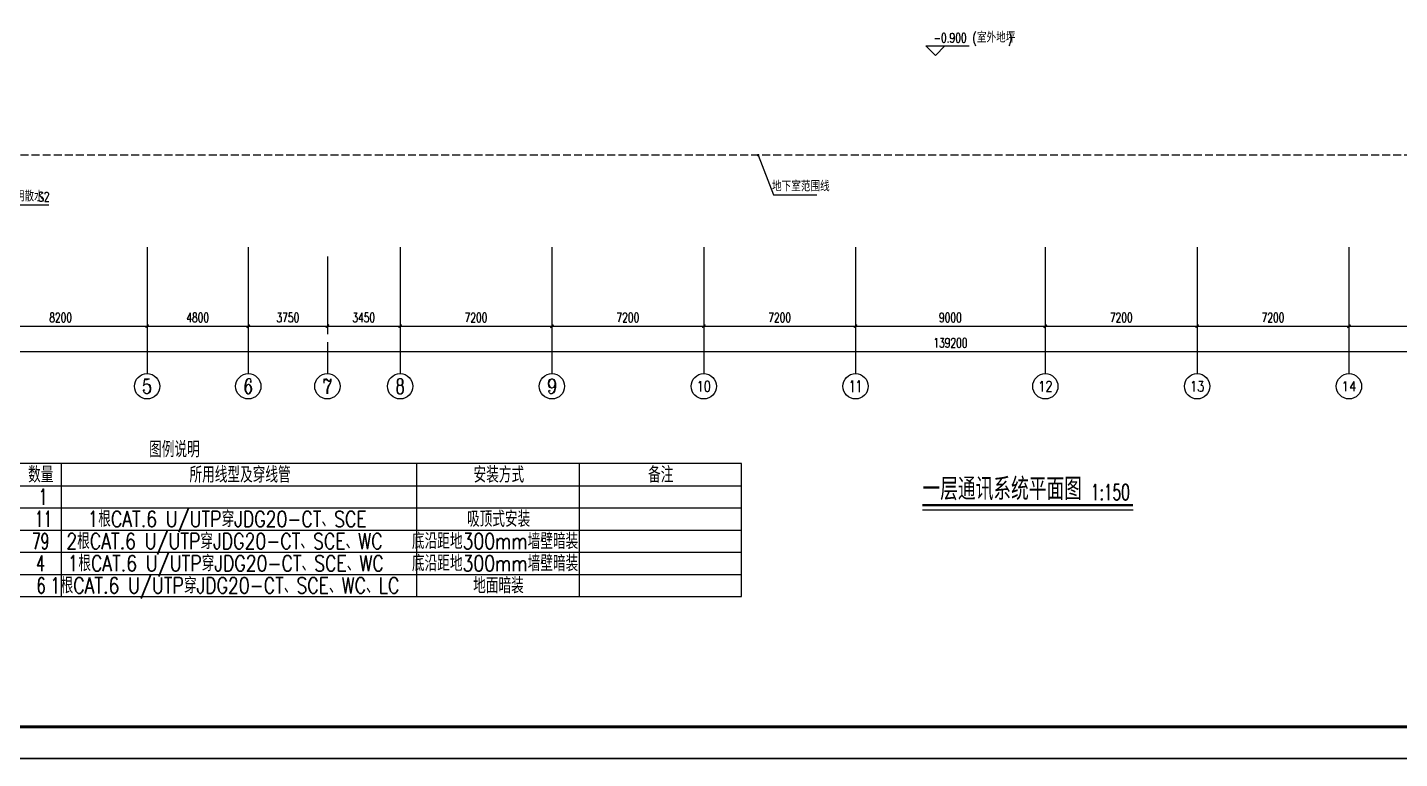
# Model space of a CAD drawing. Extents: x 1398449 to 2142961, y 256969 to 1032940.
# Drawn here: x 1544816 to 1609891, y 796133 to 830785 of the extents above; entities that cross this region are included whole.
import ezdxf
from ezdxf.enums import TextEntityAlignment as Align

# ---------------------------------------------------------------- set-up
doc = ezdxf.new("R2010")
doc.units = 0
doc.header["$LTSCALE"] = 1500
doc.header["$PDSIZE"] = 50
doc.linetypes.add('DASH', pattern=[0.35, 0.25, -0.1])
for name, color, linetype in [('1-建筑底图', 8, 'Continuous'), ('AXIS_TEXT', 7, 'Continuous'), ('BTTK', 7, 'Continuous'), ('PUB_TITLE', 4, 'Continuous'), ('TEL_SYMB', 3, 'Continuous'), ('TEL_TAB', 7, 'Continuous'), ('党校-主楼（一期）参照$0$PUB_TITLE', 7, 'Continuous')]:
    doc.layers.add(name, color=color, linetype=linetype)
doc.layers.add('yichutu', color=7, linetype='Continuous', true_color=0xffffff, plot=False)
doc.styles.add('_TCH_AXIS', font='COMPLEX', dxfattribs={"bigfont": 'GBCBIG'})
doc.styles.add('_TCH_DIM', font='SIMPLEX', dxfattribs={"bigfont": 'GBCBIG'})
doc.styles.add('_TCH_DIM_T3', font='SIMPLEX', dxfattribs={"width": 0.705882, "bigfont": 'GBCBIG'})
doc.styles.add('_TEL_DIM', font='SIMPLEX', dxfattribs={"width": 0.8, "height": 3.5, "bigfont": 'HZTXT'})
doc.styles.add('COMPLEX', font='COMPLEX')
doc.styles.add('HZ(TK)', font='geniso.shx', dxfattribs={"width": 0.9, "bigfont": 'hztxt.shx'})
doc.styles.get("Standard").update_dxf_attribs({"font": 'gbeitc.shx', "bigfont": 'gbcbig.shx'})
doc.linetypes.add('JIEDI', pattern='A,1.25,-0.25,0.25,-0.25,0.625,["/",Standard,S=0.6,R=0,X=0,Y=-0.3],0.625,-0.25,0.25,-0.25', length=4)
doc.dimstyles.new('_TCH_ARCH&&150', dxfattribs={"dimtxt": 446.25, "dimasz": 150, "dimexe": 375, "dimexo": 450, "dimgap": 189.375, "dimtad": 1, "dimdec": 0, "dimzin": 0, "dimdsep": 46, "dimtxsty": '_TCH_DIM_T3', "dimblk": 'ARCHTICK', "dimcen": 0.09, "dimclrt": 7, "dimazin": 2, "dimtfac": 1, "dimtdec": 0, "dimtix": 1, "dimtmove": 2, "dimatfit": 3, "dimfxl": 1, "dimtolj": 1, "dimtzin": 0, "dimarcsym": 0})

# ---------------------------------------------------------------- blocks, each defined once
blk = doc.blocks.new('_AXISO')
blk.add_circle((0, 0), 0.5)
at = {"layer": 'AXIS_TEXT', "style": 'COMPLEX', "width": 1.041667}
blk.add_attdef('A', text='', height=0.56, dxfattribs=at).set_placement((-0.25, -0.28), (0.25, -0.28), align=Align.FIT)
blk = doc.blocks.new('_ArchTick')
at = {"color": 0, "linetype": 'ByBlock', "const_width": 0.4}
blk.add_lwpolyline([(-0.5, -0.5), (0.5, 0.5)], dxfattribs=at)
blk = doc.blocks.new('*D321')
at = {"layer": '1-建筑底图', "color": 0, "lineweight": -2, "transparency": 16777216}
for p, q in [((-100, -4728), (-100, -9603)), ((139100, -4728), (139100, -9603)), ((-100, -9228), (139100, -9228))]:
    blk.add_line(p, q, dxfattribs=at)
at = {"layer": 'Defpoints', "color": 0}
for p in [(-100, -4278), (139100, -4278), (139100, -9228)]:
    blk.add_point(p, dxfattribs=at)
at = {"layer": '1-建筑底图', "color": 0, "lineweight": -2, "transparency": 16777216, "xscale": 150, "yscale": 150, "zscale": 150, "rotation": 180}
blk.add_blockref('_ArchTick', (-100, -9228), dxfattribs=at)
at = {"layer": '1-建筑底图', "color": 0, "lineweight": -2, "transparency": 16777216, "xscale": 150, "yscale": 150, "zscale": 150}
blk.add_blockref('_ArchTick', (139100, -9228), dxfattribs=at)
at = {"layer": '1-建筑底图', "color": 7, "transparency": 16777216, "insert": (69500, -8816), "char_height": 446.2, "attachment_point": 5, "style": '_TCH_DIM_T3'}
blk.add_mtext('\\A1;139200', dxfattribs=at)
blk = doc.blocks.new('*D326')
at = {"layer": '1-建筑底图', "color": 0, "lineweight": -2, "transparency": 16777216}
for p, q in [((23200, -4728), (23200, -8403)), ((31400, -4728), (31400, -8403)), ((23200, -8028), (31400, -8028))]:
    blk.add_line(p, q, dxfattribs=at)
at = {"layer": 'Defpoints', "color": 0}
for p in [(23200, -4278), (31400, -4278), (31400, -8028)]:
    blk.add_point(p, dxfattribs=at)
at = {"layer": '1-建筑底图', "color": 0, "lineweight": -2, "transparency": 16777216, "xscale": 150, "yscale": 150, "zscale": 150, "rotation": 180}
blk.add_blockref('_ArchTick', (23200, -8028), dxfattribs=at)
at = {"layer": '1-建筑底图', "color": 0, "lineweight": -2, "transparency": 16777216, "xscale": 150, "yscale": 150, "zscale": 150}
blk.add_blockref('_ArchTick', (31400, -8028), dxfattribs=at)
at = {"layer": '1-建筑底图', "color": 7, "transparency": 16777216, "insert": (27300, -7616), "char_height": 446.2, "attachment_point": 5, "style": '_TCH_DIM_T3'}
blk.add_mtext('\\A1;8200', dxfattribs=at)
blk = doc.blocks.new('*D327')
at = {"layer": '1-建筑底图', "color": 0, "lineweight": -2, "transparency": 16777216}
for p, q in [((31400, -4728), (31400, -8403)), ((36200, -4728), (36200, -8403)), ((31400, -8028), (36200, -8028))]:
    blk.add_line(p, q, dxfattribs=at)
at = {"layer": 'Defpoints', "color": 0}
for p in [(31400, -4278), (36200, -4278), (36200, -8028)]:
    blk.add_point(p, dxfattribs=at)
at = {"layer": '1-建筑底图', "color": 0, "lineweight": -2, "transparency": 16777216, "xscale": 150, "yscale": 150, "zscale": 150, "rotation": 180}
blk.add_blockref('_ArchTick', (31400, -8028), dxfattribs=at)
at = {"layer": '1-建筑底图', "color": 0, "lineweight": -2, "transparency": 16777216, "xscale": 150, "yscale": 150, "zscale": 150}
blk.add_blockref('_ArchTick', (36200, -8028), dxfattribs=at)
at = {"layer": '1-建筑底图', "color": 7, "transparency": 16777216, "insert": (33800, -7616), "char_height": 446.2, "attachment_point": 5, "style": '_TCH_DIM_T3'}
blk.add_mtext('\\A1;4800', dxfattribs=at)
blk = doc.blocks.new('*D328')
at = {"layer": '1-建筑底图', "color": 0, "lineweight": -2, "transparency": 16777216}
for p, q in [((36200, -4728), (36200, -8403)), ((39950, -4728), (39950, -8403)), ((36200, -8028), (39950, -8028))]:
    blk.add_line(p, q, dxfattribs=at)
at = {"layer": 'Defpoints', "color": 0}
for p in [(36200, -4278), (39950, -4278), (39950, -8028)]:
    blk.add_point(p, dxfattribs=at)
at = {"layer": '1-建筑底图', "color": 0, "lineweight": -2, "transparency": 16777216, "xscale": 150, "yscale": 150, "zscale": 150, "rotation": 180}
blk.add_blockref('_ArchTick', (36200, -8028), dxfattribs=at)
at = {"layer": '1-建筑底图', "color": 0, "lineweight": -2, "transparency": 16777216, "xscale": 150, "yscale": 150, "zscale": 150}
blk.add_blockref('_ArchTick', (39950, -8028), dxfattribs=at)
at = {"layer": '1-建筑底图', "color": 7, "transparency": 16777216, "insert": (38075, -7616), "char_height": 446.2, "attachment_point": 5, "style": '_TCH_DIM_T3'}
blk.add_mtext('\\A1;3750', dxfattribs=at)
blk = doc.blocks.new('*D329')
at = {"layer": '1-建筑底图', "color": 0, "lineweight": -2, "transparency": 16777216}
for p, q in [((39950, -4728), (39950, -8403)), ((43400, -4728), (43400, -8403)), ((39950, -8028), (43400, -8028))]:
    blk.add_line(p, q, dxfattribs=at)
at = {"layer": 'Defpoints', "color": 0}
for p in [(39950, -4278), (43400, -4278), (43400, -8028)]:
    blk.add_point(p, dxfattribs=at)
at = {"layer": '1-建筑底图', "color": 0, "lineweight": -2, "transparency": 16777216, "xscale": 150, "yscale": 150, "zscale": 150, "rotation": 180}
blk.add_blockref('_ArchTick', (39950, -8028), dxfattribs=at)
at = {"layer": '1-建筑底图', "color": 0, "lineweight": -2, "transparency": 16777216, "xscale": 150, "yscale": 150, "zscale": 150}
blk.add_blockref('_ArchTick', (43400, -8028), dxfattribs=at)
at = {"layer": '1-建筑底图', "color": 7, "transparency": 16777216, "insert": (41675, -7616), "char_height": 446.2, "attachment_point": 5, "style": '_TCH_DIM_T3'}
blk.add_mtext('\\A1;3450', dxfattribs=at)
blk = doc.blocks.new('*D330')
at = {"layer": '1-建筑底图', "color": 0, "lineweight": -2, "transparency": 16777216}
for p, q in [((43400, -4728), (43400, -8403)), ((50600, -4728), (50600, -8403)), ((43400, -8028), (50600, -8028))]:
    blk.add_line(p, q, dxfattribs=at)
at = {"layer": 'Defpoints', "color": 0}
for p in [(43400, -4278), (50600, -4278), (50600, -8028)]:
    blk.add_point(p, dxfattribs=at)
at = {"layer": '1-建筑底图', "color": 0, "lineweight": -2, "transparency": 16777216, "xscale": 150, "yscale": 150, "zscale": 150, "rotation": 180}
blk.add_blockref('_ArchTick', (43400, -8028), dxfattribs=at)
at = {"layer": '1-建筑底图', "color": 0, "lineweight": -2, "transparency": 16777216, "xscale": 150, "yscale": 150, "zscale": 150}
blk.add_blockref('_ArchTick', (50600, -8028), dxfattribs=at)
at = {"layer": '1-建筑底图', "color": 7, "transparency": 16777216, "insert": (47000, -7616), "char_height": 446.2, "attachment_point": 5, "style": '_TCH_DIM_T3'}
blk.add_mtext('\\A1;7200', dxfattribs=at)
blk = doc.blocks.new('*D331')
at = {"layer": '1-建筑底图', "color": 0, "lineweight": -2, "transparency": 16777216}
for p, q in [((50600, -4728), (50600, -8403)), ((57800, -4728), (57800, -8403)), ((50600, -8028), (57800, -8028))]:
    blk.add_line(p, q, dxfattribs=at)
at = {"layer": 'Defpoints', "color": 0}
for p in [(50600, -4278), (57800, -4278), (57800, -8028)]:
    blk.add_point(p, dxfattribs=at)
at = {"layer": '1-建筑底图', "color": 0, "lineweight": -2, "transparency": 16777216, "xscale": 150, "yscale": 150, "zscale": 150, "rotation": 180}
blk.add_blockref('_ArchTick', (50600, -8028), dxfattribs=at)
at = {"layer": '1-建筑底图', "color": 0, "lineweight": -2, "transparency": 16777216, "xscale": 150, "yscale": 150, "zscale": 150}
blk.add_blockref('_ArchTick', (57800, -8028), dxfattribs=at)
at = {"layer": '1-建筑底图', "color": 7, "transparency": 16777216, "insert": (54200, -7616), "char_height": 446.2, "attachment_point": 5, "style": '_TCH_DIM_T3'}
blk.add_mtext('\\A1;7200', dxfattribs=at)
blk = doc.blocks.new('*D332')
at = {"layer": '1-建筑底图', "color": 0, "lineweight": -2, "transparency": 16777216}
for p, q in [((57800, -4728), (57800, -8403)), ((65000, -4728), (65000, -8403)), ((57800, -8028), (65000, -8028))]:
    blk.add_line(p, q, dxfattribs=at)
at = {"layer": 'Defpoints', "color": 0}
for p in [(57800, -4278), (65000, -4278), (65000, -8028)]:
    blk.add_point(p, dxfattribs=at)
at = {"layer": '1-建筑底图', "color": 0, "lineweight": -2, "transparency": 16777216, "xscale": 150, "yscale": 150, "zscale": 150, "rotation": 180}
blk.add_blockref('_ArchTick', (57800, -8028), dxfattribs=at)
at = {"layer": '1-建筑底图', "color": 0, "lineweight": -2, "transparency": 16777216, "xscale": 150, "yscale": 150, "zscale": 150}
blk.add_blockref('_ArchTick', (65000, -8028), dxfattribs=at)
at = {"layer": '1-建筑底图', "color": 7, "transparency": 16777216, "insert": (61400, -7616), "char_height": 446.2, "attachment_point": 5, "style": '_TCH_DIM_T3'}
blk.add_mtext('\\A1;7200', dxfattribs=at)
blk = doc.blocks.new('*D333')
at = {"layer": '1-建筑底图', "color": 0, "lineweight": -2, "transparency": 16777216}
for p, q in [((65000, -4728), (65000, -8403)), ((74000, -4728), (74000, -8403)), ((65000, -8028), (74000, -8028))]:
    blk.add_line(p, q, dxfattribs=at)
at = {"layer": 'Defpoints', "color": 0}
for p in [(65000, -4278), (74000, -4278), (74000, -8028)]:
    blk.add_point(p, dxfattribs=at)
at = {"layer": '1-建筑底图', "color": 0, "lineweight": -2, "transparency": 16777216, "xscale": 150, "yscale": 150, "zscale": 150, "rotation": 180}
blk.add_blockref('_ArchTick', (65000, -8028), dxfattribs=at)
at = {"layer": '1-建筑底图', "color": 0, "lineweight": -2, "transparency": 16777216, "xscale": 150, "yscale": 150, "zscale": 150}
blk.add_blockref('_ArchTick', (74000, -8028), dxfattribs=at)
at = {"layer": '1-建筑底图', "color": 7, "transparency": 16777216, "insert": (69500, -7616), "char_height": 446.2, "attachment_point": 5, "style": '_TCH_DIM_T3'}
blk.add_mtext('\\A1;9000', dxfattribs=at)
blk = doc.blocks.new('*D334')
at = {"layer": '1-建筑底图', "color": 0, "lineweight": -2, "transparency": 16777216}
for p, q in [((74000, -4728), (74000, -8403)), ((81200, -4728), (81200, -8403)), ((74000, -8028), (81200, -8028))]:
    blk.add_line(p, q, dxfattribs=at)
at = {"layer": 'Defpoints', "color": 0}
for p in [(74000, -4278), (81200, -4278), (81200, -8028)]:
    blk.add_point(p, dxfattribs=at)
at = {"layer": '1-建筑底图', "color": 0, "lineweight": -2, "transparency": 16777216, "xscale": 150, "yscale": 150, "zscale": 150, "rotation": 180}
blk.add_blockref('_ArchTick', (74000, -8028), dxfattribs=at)
at = {"layer": '1-建筑底图', "color": 0, "lineweight": -2, "transparency": 16777216, "xscale": 150, "yscale": 150, "zscale": 150}
blk.add_blockref('_ArchTick', (81200, -8028), dxfattribs=at)
at = {"layer": '1-建筑底图', "color": 7, "transparency": 16777216, "insert": (77600, -7616), "char_height": 446.2, "attachment_point": 5, "style": '_TCH_DIM_T3'}
blk.add_mtext('\\A1;7200', dxfattribs=at)
blk = doc.blocks.new('*D335')
at = {"layer": '1-建筑底图', "color": 0, "lineweight": -2, "transparency": 16777216}
for p, q in [((81200, -4728), (81200, -8403)), ((88400, -4728), (88400, -8403)), ((81200, -8028), (88400, -8028))]:
    blk.add_line(p, q, dxfattribs=at)
at = {"layer": 'Defpoints', "color": 0}
for p in [(81200, -4278), (88400, -4278), (88400, -8028)]:
    blk.add_point(p, dxfattribs=at)
at = {"layer": '1-建筑底图', "color": 0, "lineweight": -2, "transparency": 16777216, "xscale": 150, "yscale": 150, "zscale": 150, "rotation": 180}
blk.add_blockref('_ArchTick', (81200, -8028), dxfattribs=at)
at = {"layer": '1-建筑底图', "color": 0, "lineweight": -2, "transparency": 16777216, "xscale": 150, "yscale": 150, "zscale": 150}
blk.add_blockref('_ArchTick', (88400, -8028), dxfattribs=at)
at = {"layer": '1-建筑底图', "color": 7, "transparency": 16777216, "insert": (84800, -7616), "char_height": 446.2, "attachment_point": 5, "style": '_TCH_DIM_T3'}
blk.add_mtext('\\A1;7200', dxfattribs=at)
blk = doc.blocks.new('*D336')
at = {"layer": '1-建筑底图', "color": 0, "lineweight": -2, "transparency": 16777216}
for p, q in [((88400, -4728), (88400, -8403)), ((95600, -4728), (95600, -8403)), ((88400, -8028), (95600, -8028))]:
    blk.add_line(p, q, dxfattribs=at)
at = {"layer": 'Defpoints', "color": 0}
for p in [(88400, -4278), (95600, -4278), (95600, -8028)]:
    blk.add_point(p, dxfattribs=at)
at = {"layer": '1-建筑底图', "color": 0, "lineweight": -2, "transparency": 16777216, "xscale": 150, "yscale": 150, "zscale": 150, "rotation": 180}
blk.add_blockref('_ArchTick', (88400, -8028), dxfattribs=at)
at = {"layer": '1-建筑底图', "color": 0, "lineweight": -2, "transparency": 16777216, "xscale": 150, "yscale": 150, "zscale": 150}
blk.add_blockref('_ArchTick', (95600, -8028), dxfattribs=at)
at = {"layer": '1-建筑底图', "color": 7, "transparency": 16777216, "insert": (92000, -7616), "char_height": 446.2, "attachment_point": 5, "style": '_TCH_DIM_T3'}
blk.add_mtext('\\A1;7200', dxfattribs=at)
blk = doc.blocks.new('vhtemplate_2020年新竖式图框_A1_1_2', base_point=(-420.5, 0))
at = {"layer": 'PUB_TITLE', "color": 7}
blk.add_lwpolyline([(-420.5, 594), (841, 594), (841, 0), (-420.5, 0)], close=True, dxfattribs=at)
at = {"layer": 'PUB_TITLE', "const_width": 1}
blk.add_lwpolyline([(-395.5, 10), (831, 10), (831, 584), (-395.5, 584)], close=True, dxfattribs=at)
at = {"layer": 'BTTK', "color": 4, "style": 'HZ(TK)', "width": 0.9}
for tag, p in [('合作单位', (796, 511.5)), ('建设单位', (796, 209.5)), ('工程名称', (796, 176.5)), ('子项名称', (806, 160)), ('图纸名称', (796, 141))]:
    blk.add_attdef(tag, text='', height=3.5, dxfattribs=at).set_placement(p, align=Align.MIDDLE_CENTER)
for tag, p in [('注册证书号', (808.5, 309.01)), ('注册印章号', (808.5, 301.01)), ('设计号', (806, 193)), ('图别', (789.75, 34)), ('图号', (822.25, 34)), ('版本号', (789.75, 26)), ('日期', (822.25, 26))]:
    blk.add_attdef(tag, text='', height=3.5, dxfattribs=at).set_placement(p, align=Align.MIDDLE)
blk = doc.blocks.new('yct-1261-594-189225-89100-150-1004.0')
at = {"layer": 'yichutu', "color": 7, "true_color": 0xffffff}
blk.add_lwpolyline([(0, 0), (0, 89100), (189225, 89100), (189225, 0)], close=True, dxfattribs=at)
blk = doc.blocks.new('1-一层建筑底图')
at = {"layer": '1-建筑底图'}
for p, q in [((68784.8, 4807.5), (68334.8, 5257.5)), ((68334.8, 5257.5), (70394.8, 5257.5)), ((68784.8, 4807.5), (69234.8, 5257.5)), ((60378.3, 80.1), (61106.6, -1797.5)), ((61106.6, -1797.5), (63171.1, -1797.5)), ((24680.5, -2273.5), (26745, -2273.5)), ((31400, -4278.1), (31400, -10278.1)), ((36200, -4278.1), (36200, -10278.1)), ((43400, -4278.1), (43400, -10278.1)), ((50600, -4278.1), (50600, -10278.1)), ((57800, -4278.1), (57800, -10278.1)), ((65000, -4278.1), (65000, -10278.1)), ((74000, -4278.1), (74000, -10278.1)), ((81200, -4278.1), (81200, -10278.1)), ((88400, -4278.1), (88400, -10278.1)), ((39950, -8778.1), (39950, -10278.1))]:
    blk.add_line(p, q, dxfattribs=at)
at = {"layer": '1-建筑底图', "linetype": 'DASH'}
blk.add_lwpolyline([(0.1, 700), (0.1, -9900), (23300.1, -9900), (23300.1, 100), (116300.1, 100)], dxfattribs=at)
at = {"layer": '1-建筑底图', "const_width": 60}
blk.add_lwpolyline([(60367.4, 108.1, 1), (60389.1, 52.1, 1)], format="xyb", close=True, dxfattribs=at)
at = {"layer": '1-建筑底图'}
ref = blk.add_blockref('_AXISO', (31400, -10878.1), dxfattribs=dict(at, xscale=1200, yscale=1200, zscale=1200))
ref.add_attrib('A', '5', dxfattribs={"layer": 'AXIS_TEXT', "height": 698.9, "style": '_TCH_AXIS'}).set_placement((31167.1, -11227.6), (31633, -11227.6), align=Align.FIT)
ref = blk.add_blockref('_AXISO', (36200, -10878.1), dxfattribs=dict(at, xscale=1200, yscale=1200, zscale=1200))
ref.add_attrib('A', '6', dxfattribs={"layer": 'AXIS_TEXT', "height": 698.9, "style": '_TCH_AXIS'}).set_placement((35967.1, -11227.6), (36433, -11227.6), align=Align.FIT)
ref = blk.add_blockref('_AXISO', (39950, -10878.1), dxfattribs=dict(at, xscale=1200, yscale=1200, zscale=1200))
ref.add_attrib('A', '7', dxfattribs={"layer": 'AXIS_TEXT', "height": 698.9, "style": '_TCH_AXIS'}).set_placement((39717.1, -11227.6), (40183, -11227.6), align=Align.FIT)
ref = blk.add_blockref('_AXISO', (43400, -10878.1), dxfattribs=dict(at, xscale=1200, yscale=1200, zscale=1200))
ref.add_attrib('A', '8', dxfattribs={"layer": 'AXIS_TEXT', "height": 698.9, "style": '_TCH_AXIS'}).set_placement((43167.1, -11227.6), (43633, -11227.6), align=Align.FIT)
ref = blk.add_blockref('_AXISO', (50600, -10878.1), dxfattribs=dict(at, xscale=1200, yscale=1200, zscale=1200))
ref.add_attrib('A', '9', dxfattribs={"layer": 'AXIS_TEXT', "height": 698.9, "style": '_TCH_AXIS'}).set_placement((50367.1, -11227.6), (50833, -11227.6), align=Align.FIT)
ref = blk.add_blockref('_AXISO', (57800, -10878.1), dxfattribs=dict(at, xscale=1200, yscale=1200, zscale=1200))
ref.add_attrib('A', '10', dxfattribs={"layer": 'AXIS_TEXT', "height": 492.67, "style": '_TCH_AXIS'}).set_placement((57459.9, -11124.5), (58140.2, -11124.5), align=Align.FIT)
ref = blk.add_blockref('_AXISO', (65000, -10878.1), dxfattribs=dict(at, xscale=1200, yscale=1200, zscale=1200))
ref.add_attrib('A', '11', dxfattribs={"layer": 'AXIS_TEXT', "height": 553.14, "style": '_TCH_AXIS'}).set_placement((64683.9, -11154.7), (65316.1, -11154.7), align=Align.FIT)
ref = blk.add_blockref('_AXISO', (74000, -10878.1), dxfattribs=dict(at, xscale=1200, yscale=1200, zscale=1200))
ref.add_attrib('A', '12', dxfattribs={"layer": 'AXIS_TEXT', "height": 492.67, "style": '_TCH_AXIS'}).set_placement((73659.9, -11124.5), (74340.2, -11124.5), align=Align.FIT)
ref = blk.add_blockref('_AXISO', (81200, -10878.1), dxfattribs=dict(at, xscale=1200, yscale=1200, zscale=1200))
ref.add_attrib('A', '13', dxfattribs={"layer": 'AXIS_TEXT', "height": 492.67, "style": '_TCH_AXIS'}).set_placement((80859.9, -11124.5), (81540.2, -11124.5), align=Align.FIT)
ref = blk.add_blockref('_AXISO', (88400, -10878.1), dxfattribs=dict(at, xscale=1200, yscale=1200, zscale=1200))
ref.add_attrib('A', '14', dxfattribs={"layer": 'AXIS_TEXT', "height": 471.11, "style": '_TCH_AXIS'}).set_placement((88052.3, -11113.7), (88747.8, -11113.7), align=Align.FIT)
at = {"layer": '1-建筑底图', "style": '_TCH_DIM', "width": 0.705882}
for s, height, p in [('-0.900', 446.25, (68699.8, 5415)), ('(', 446.2, (70544.8, 5415)), (')', 446.2, (72229.3, 5415)), ('S2', 446.25, (26235, -2116))]:
    blk.add_text(s, height=height, dxfattribs=at).set_placement(p)
at = {"layer": '1-建筑底图', "style": '_TCH_DIM'}
for s, p in [('室外地坪', (70754.8, 5415)), ('地下室范围线', (61037.6, -1640)), ('明散水', (25129.1, -2116))]:
    blk.add_text(s, height=506.38, dxfattribs=at).set_placement(p)
at = {"layer": '1-建筑底图'}
for p1, p2, distance, picture, middle in [((-100, -4278.1), (139100, -4278.1), -4950, '*D321', (69500, -8815.6)), ((23200, -4278.1), (31400, -4278.1), -3750, '*D326', (27300, -7615.6)), ((31400, -4278.1), (36200, -4278.1), -3750, '*D327', (33800, -7615.6)), ((36200, -4278.1), (39950, -4278.1), -3750, '*D328', (38075, -7615.6)), ((39950, -4278.1), (43400, -4278.1), -3750, '*D329', (41675, -7615.6)), ((43400, -4278.1), (50600, -4278.1), -3750, '*D330', (47000, -7615.6)), ((50600, -4278.1), (57800, -4278.1), -3750, '*D331', (54200, -7615.6)), ((57800, -4278.1), (65000, -4278.1), -3750, '*D332', (61400, -7615.6)), ((65000, -4278.1), (74000, -4278.1), -3750, '*D333', (69500, -7615.6)), ((74000, -4278.1), (81200, -4278.1), -3750, '*D334', (77600, -7615.6)), ((81200, -4278.1), (88400, -4278.1), -3750, '*D335', (84800, -7615.6)), ((88400, -4278.1), (95600, -4278.1), -3750, '*D336', (92000, -7615.6))]:
    dim = blk.add_aligned_dim(p1=p1, p2=p2, distance=distance, dimstyle='_TCH_ARCH&&150', dxfattribs=at)
    dim.commit()
    dim.dimension.update_dxf_attribs({"geometry": picture, "text_midpoint": middle})

msp = doc.modelspace()

# ---------------------------------------------------------------- linework, layer by layer
at = {"layer": 'TEL_SYMB', "const_width": 105}
msp.add_lwpolyline([(1587265.1, 808138.3), (1597251.5, 808138.3)], dxfattribs=at)
at = {"layer": 'TEL_SYMB'}
msp.add_lwpolyline([(1587265.1, 807928.3), (1597251.5, 807928.3)], dxfattribs=at)
at = {"layer": 'TEL_TAB'}
msp.add_lwpolyline([(1524717.2, 803810.9), (1578683.8, 803810.9), (1578683.8, 810110.9), (1524717.2, 810110.9)], close=True, dxfattribs=at)
for points in [[(1546411.6, 810110.9), (1546411.6, 803810.9)], [(1563270, 810110.9), (1563270, 803810.9)], [(1570976.9, 810110.9), (1570976.9, 803810.9)], [(1524717.2, 809060.9), (1578683.8, 809060.9)], [(1524717.2, 808010.9), (1578683.8, 808010.9)], [(1524717.2, 806960.9), (1578683.8, 806960.9)], [(1524717.2, 805910.9), (1578683.8, 805910.9)], [(1524717.2, 804860.9), (1578683.8, 804860.9)]]:
    msp.add_lwpolyline(points, dxfattribs=at)
at = {"layer": '党校-主楼（一期）参照$0$PUB_TITLE'}
msp.add_lwpolyline([(1498789.3, 796132.9), (1687939.3, 796132.9), (1687939.3, 885232.9), (1498789.3, 885232.9)], close=True, dxfattribs=at)
at = {"layer": '党校-主楼（一期）参照$0$PUB_TITLE', "const_width": 150}
msp.add_lwpolyline([(1502539.3, 797632.9), (1686439.3, 797632.9), (1686439.3, 883732.9), (1502539.3, 883732.9)], close=True, dxfattribs=at)

# ---------------------------------------------------------------- block references
at = {"xscale": 150, "yscale": 150, "zscale": 150}
msp.add_blockref('vhtemplate_2020年新竖式图框_A1_1_2', (1498714.3, 796132.9), dxfattribs=at)
at = {"layer": '1-建筑底图', "linetype": 'JIEDI'}
msp.add_blockref('1-一层建筑底图', (1519090.9, 824654.4), dxfattribs=at)
at = {"layer": 'yichutu'}
msp.add_blockref('yct-1261-594-189225-89100-150-1004.0', (1498714.3, 796132.9), dxfattribs=at)

# ---------------------------------------------------------------- texts
at = {"layer": 'TEL_SYMB', "color": 7, "style": '_TEL_DIM'}
for s, height, width, p in [('一层通讯系统平面图', 1050, 0.8, (1587265.1, 808384.3)), ('1:150', 750, 0.64, (1595250.1, 808384.3))]:
    msp.add_text(s, height=height, dxfattribs=dict(at, width=width)).set_placement(p)
at = {"layer": 'TEL_TAB', "style": '_TEL_DIM'}
for s, width, p in [('图例说明', 0.8, (1550587.9, 810410.9)), ('数量', 0.8, (1544850.5, 809210.9)), ('所用线型及穿线管', 0.8, (1552499.9, 809210.9)), ('安装方式', 0.8, (1565973.1, 809210.9)), ('备注', 0.8, (1574251.6, 809210.9)), ('1', 0.64, (1545350.8, 808160.9)), ('11', 0.64, (1545168, 807110.9)), ('1根CAT.6 U/UTP穿JDG20-CT、SCE', 0.8, (1547661, 807110.9)), ('吸顶式安装', 0.8, (1565663.6, 807110.9)), ('2根CAT.6 U/UTP穿JDG20-CT、SCE、WC', 0.8, (1546661, 806060.9)), ('79', 0.64, (1545030.8, 806060.9)), ('底沿距地300mm墙壁暗装', 0.8, (1563051.7, 806060.9)), ('4', 0.64, (1545236.5, 805010.9)), ('1根CAT.6 U/UTP穿JDG20-CT、SCE、WC', 0.8, (1546718.2, 805010.9)), ('底沿距地300mm墙壁暗装', 0.8, (1563051.7, 805010.9)), ('6', 0.64, (1545259.4, 803960.9)), ('1根CAT.6 U/UTP穿JDG20-CT、SCE、WC、LC', 0.8, (1545875.3, 803960.9)), ('地面暗装', 0.8, (1565956.5, 803960.9))]:
    msp.add_text(s, height=750, dxfattribs=dict(at, width=width)).set_placement(p)

doc.saveas('drawing.dxf')
